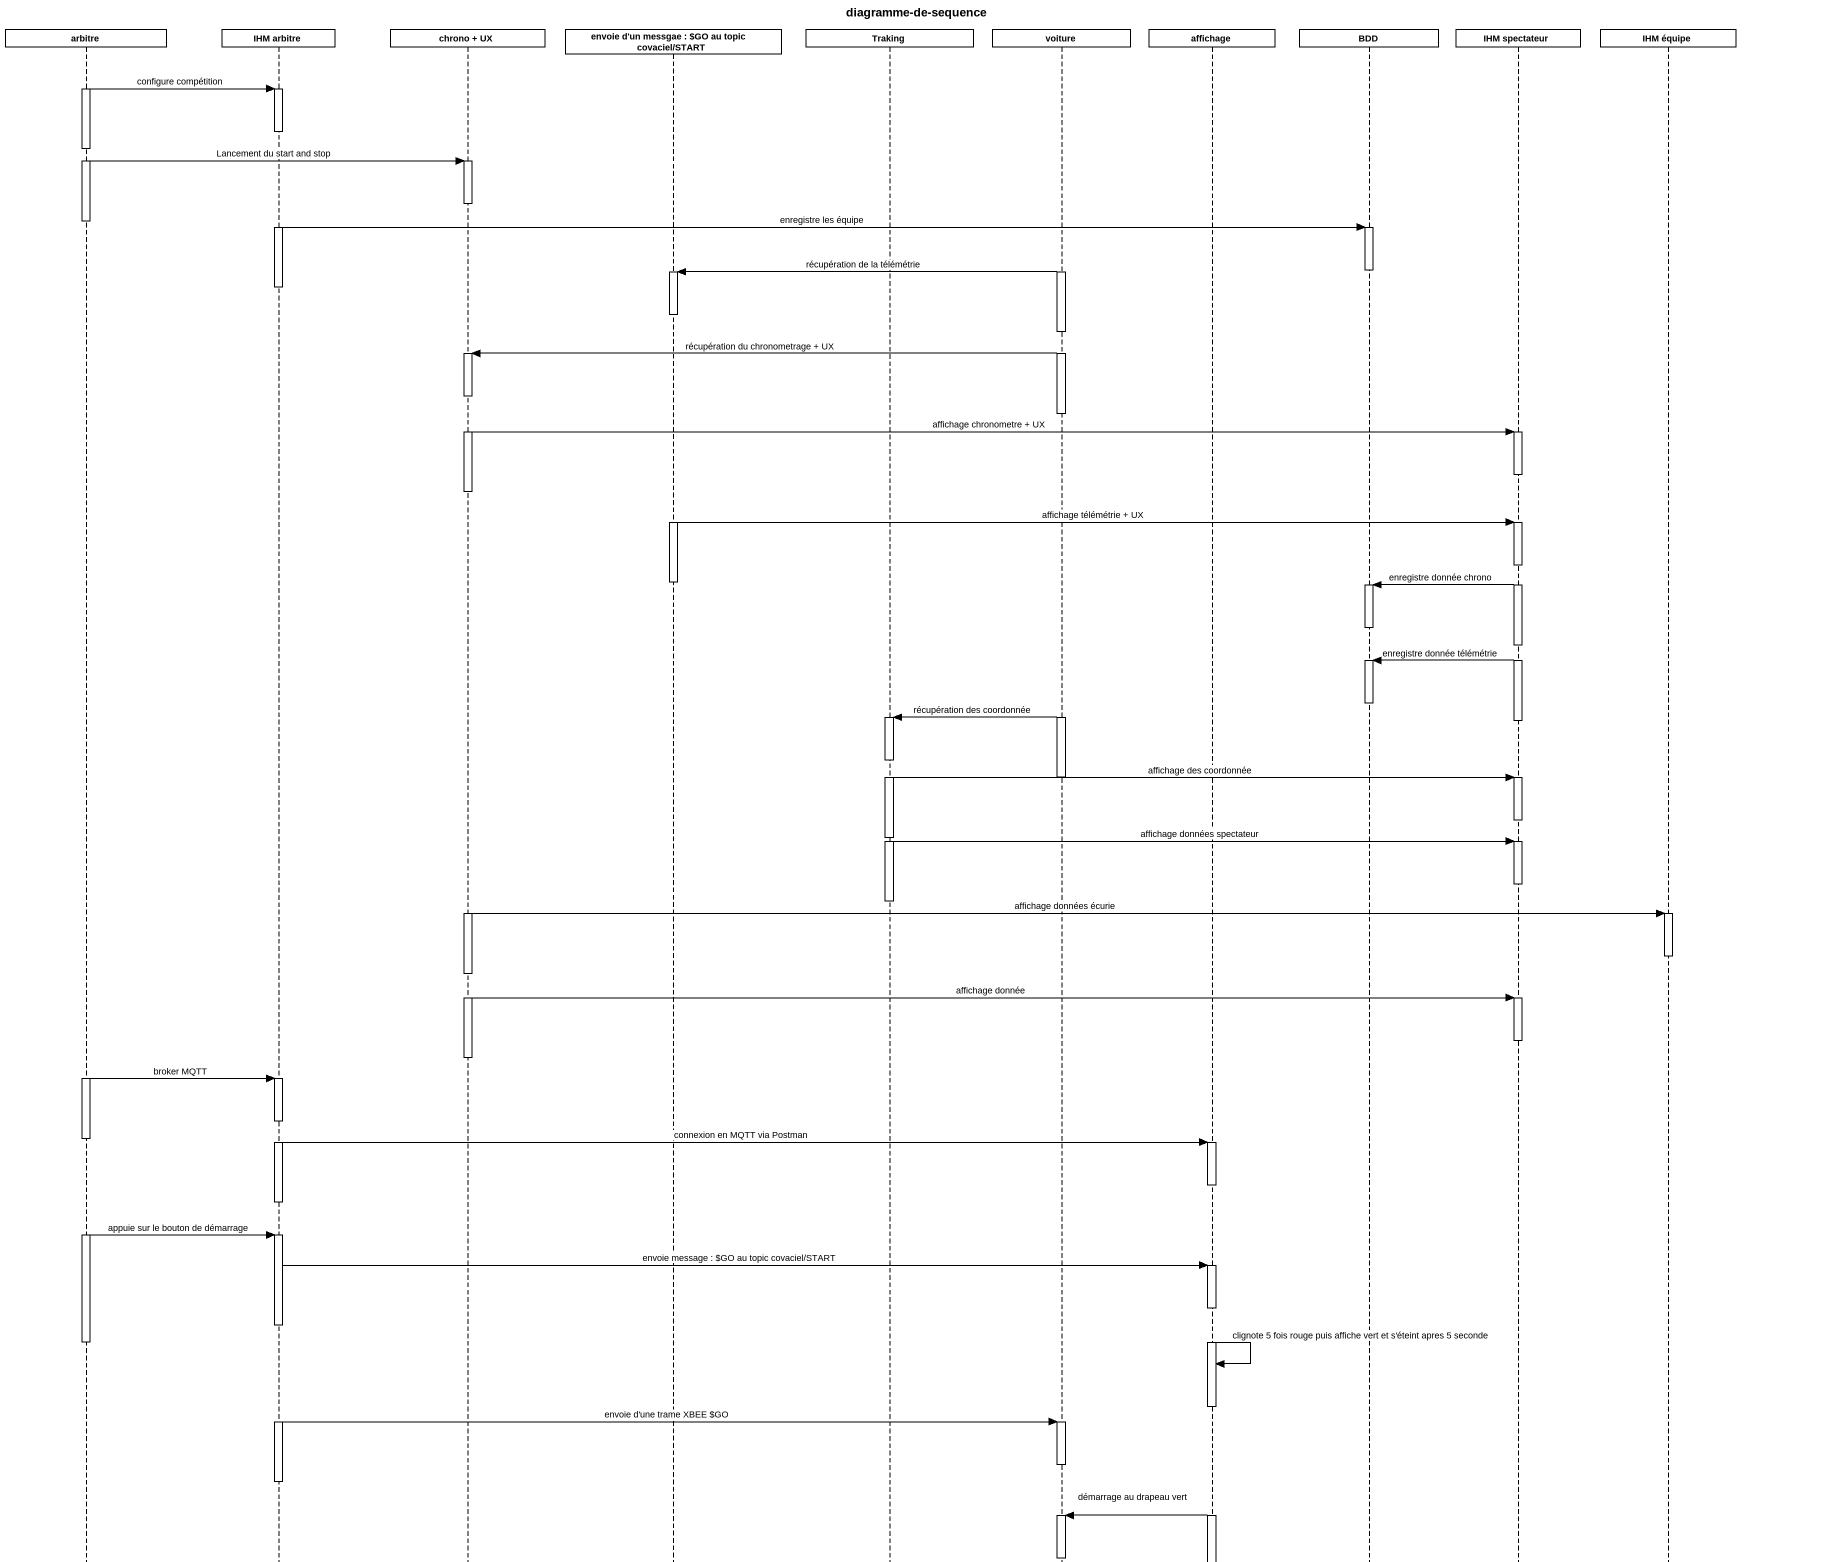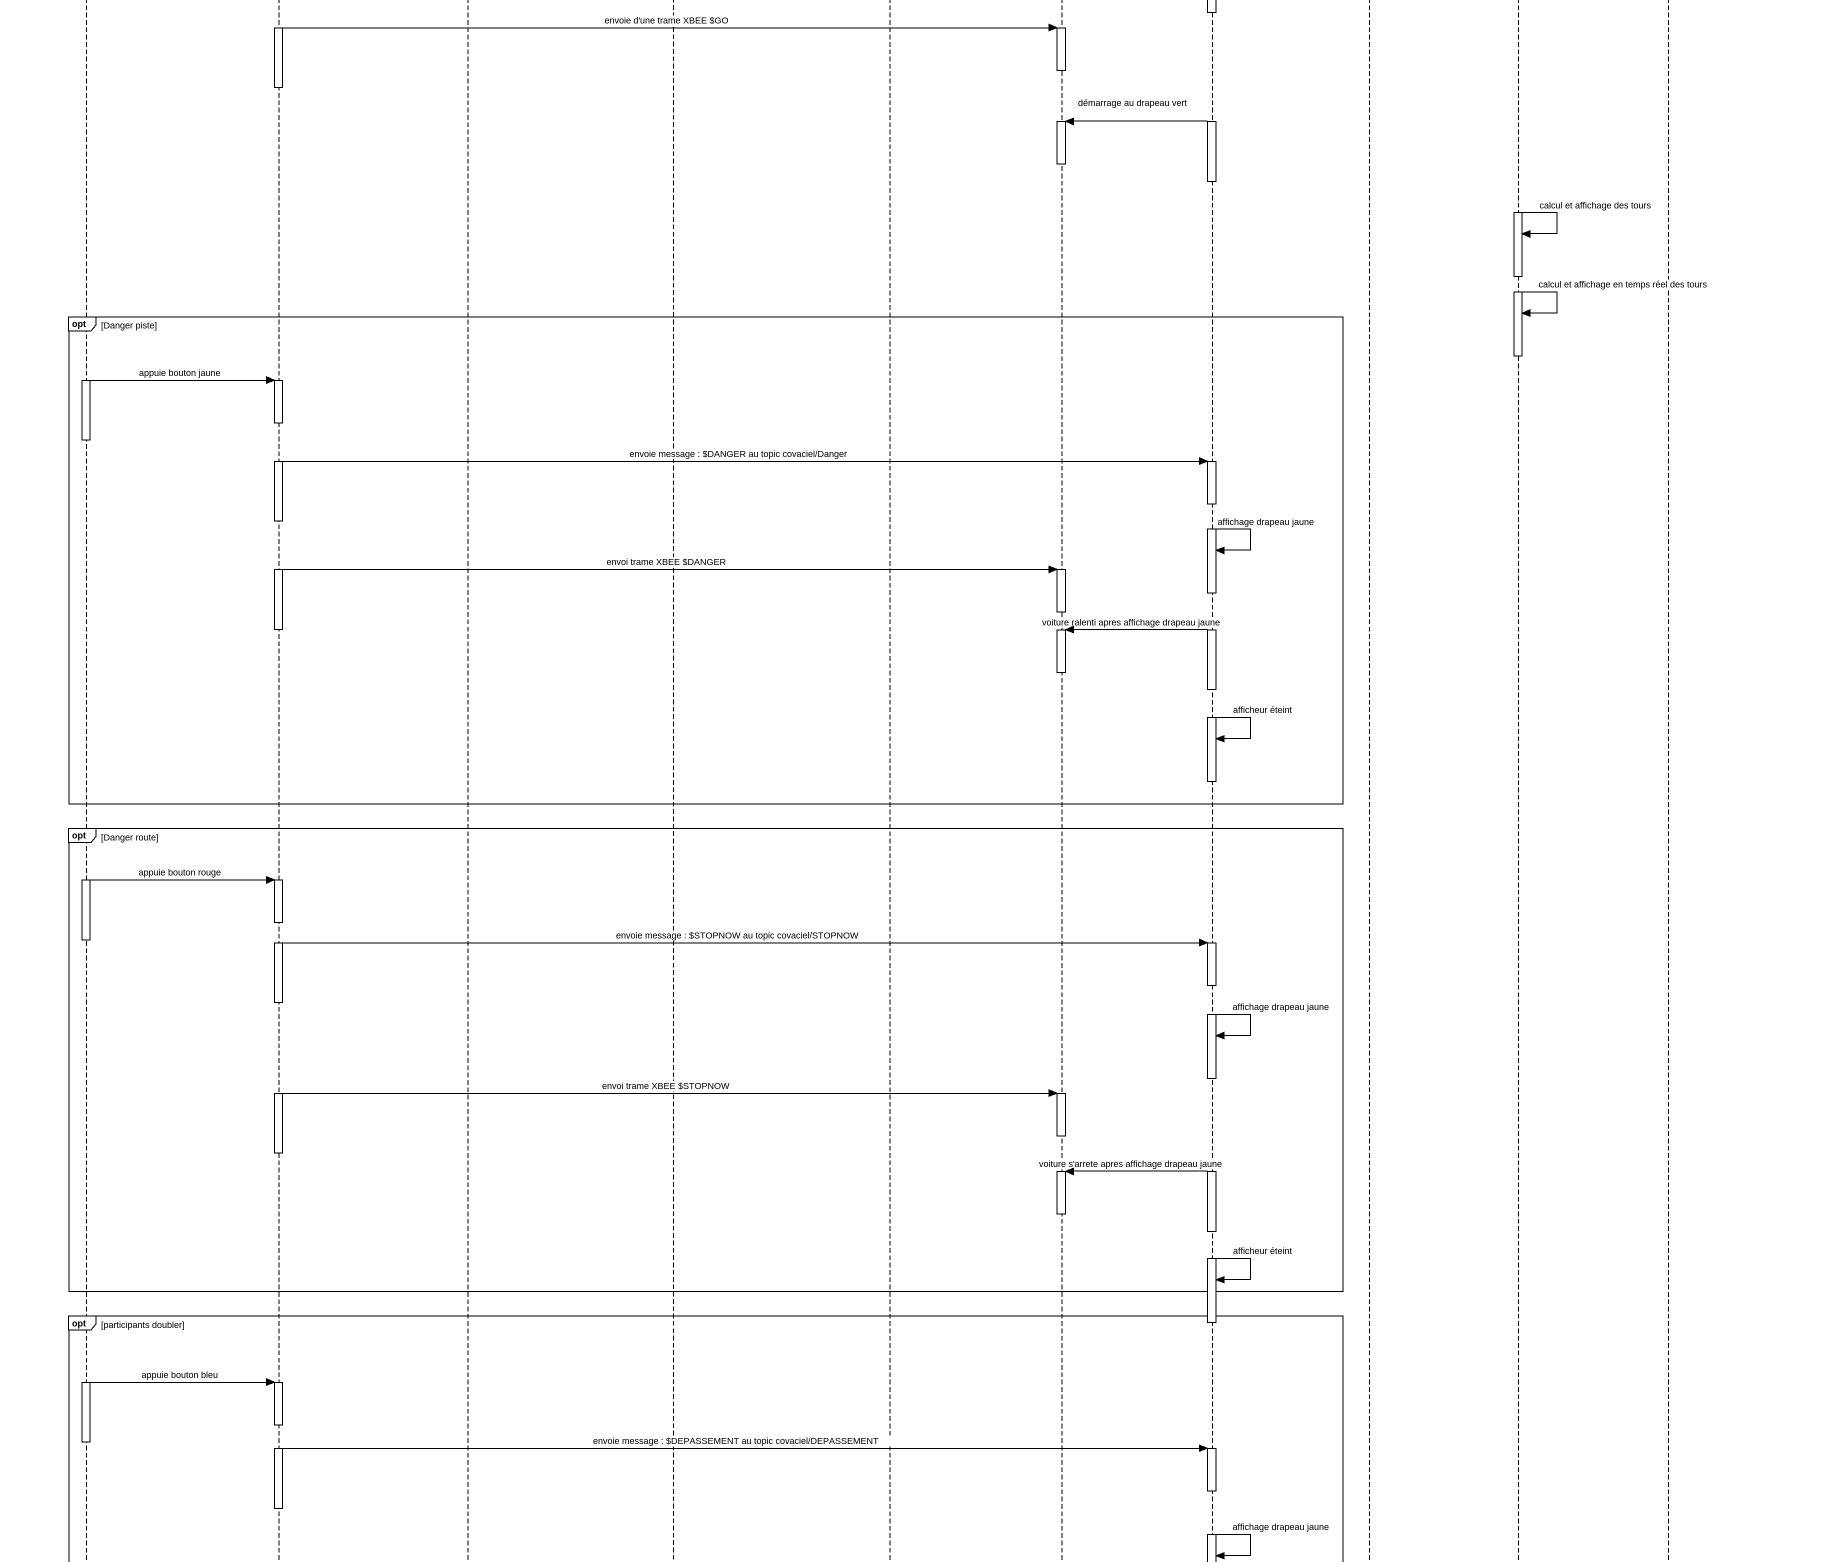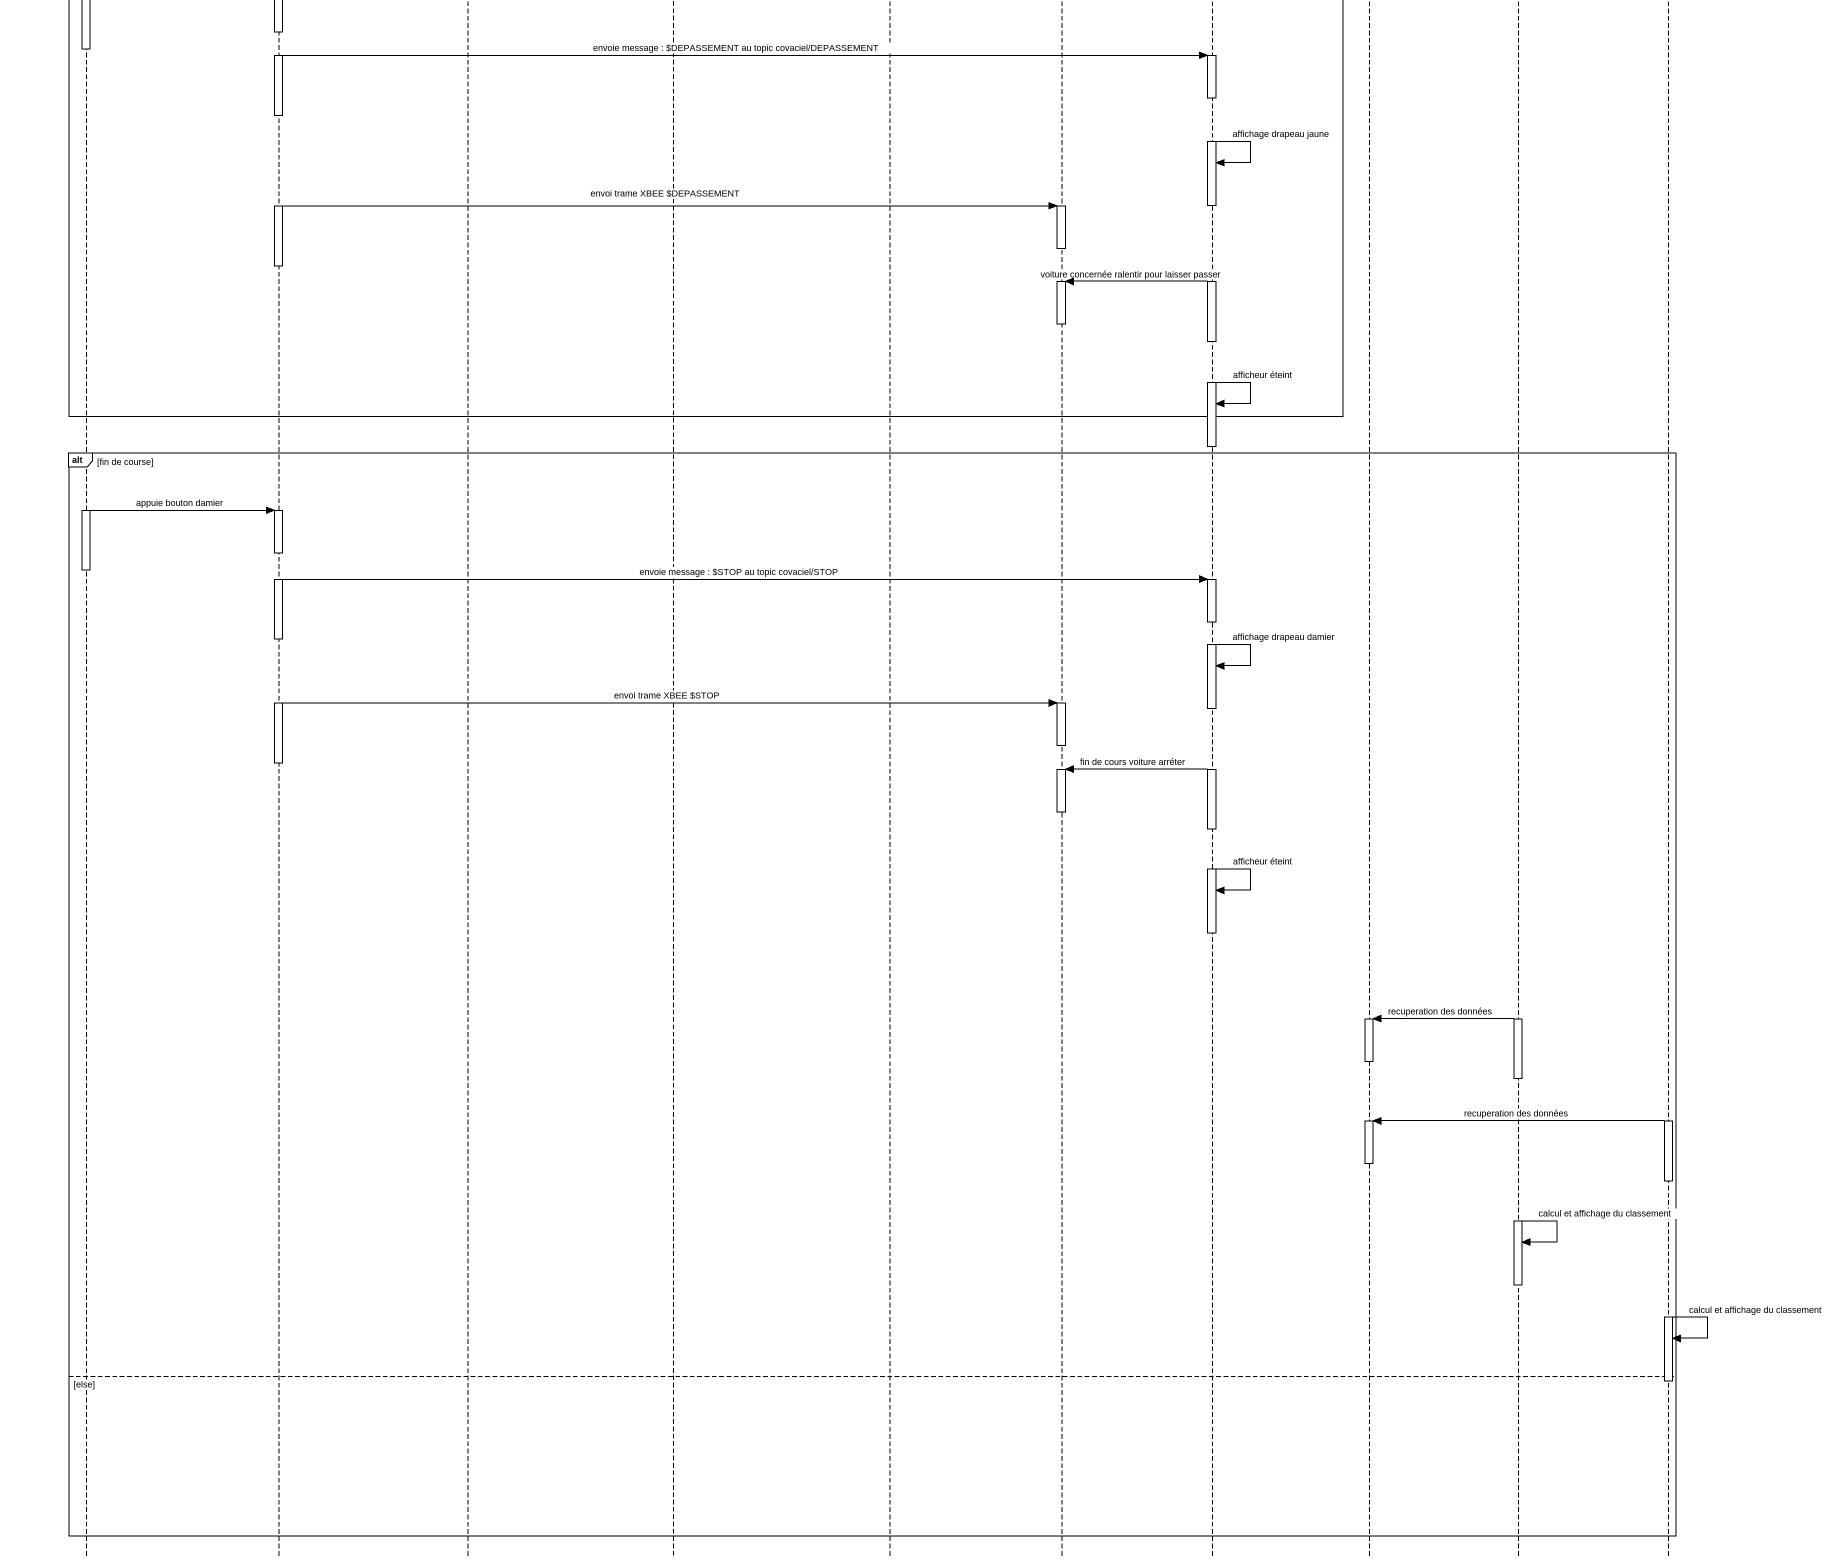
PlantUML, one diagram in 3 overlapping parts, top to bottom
@startuml
title diagramme-de-sequence
hide footbox
participant arbitre
participant "IHM arbitre" as IHM_arbitre
participant "chrono + UX" as chrono_UX
participant "envoie d'un messgae : ~$GO au topic covaciel/START" as envoie_d_un_messgae_GO_au
participant Traking
participant voiture
participant affichage
participant BDD
participant "IHM spectateur" as IHM_spectateur
participant "IHM équipe" as IHM_équipe

activate arbitre
arbitre -> IHM_arbitre : configure compétition
activate IHM_arbitre
deactivate IHM_arbitre
arbitre -> chrono_UX : Lancement du start and stop
activate chrono_UX
deactivate chrono_UX
deactivate arbitre
activate IHM_arbitre
IHM_arbitre -> BDD : enregistre les équipe
activate BDD
deactivate BDD
activate voiture
voiture -> envoie_d_un_messgae_GO_au : récupération de la télémétrie
activate envoie_d_un_messgae_GO_au
deactivate IHM_arbitre
deactivate envoie_d_un_messgae_GO_au
voiture -> chrono_UX : récupération du chronometrage + UX
activate chrono_UX
deactivate voiture
chrono_UX -> IHM_spectateur : affichage chronometre + UX
activate IHM_spectateur
deactivate IHM_spectateur
deactivate chrono_UX
activate envoie_d_un_messgae_GO_au
envoie_d_un_messgae_GO_au -> IHM_spectateur : affichage télémétrie + UX
activate IHM_spectateur
deactivate envoie_d_un_messgae_GO_au
IHM_spectateur -> BDD : enregistre donnée chrono
activate BDD
deactivate BDD
IHM_spectateur -> BDD : enregistre donnée télémétrie
activate BDD
deactivate BDD
activate voiture
voiture -> Traking : récupération des coordonnée
activate Traking
deactivate IHM_spectateur
Traking -> IHM_spectateur : affichage des coordonnée
deactivate voiture
activate IHM_spectateur
deactivate IHM_spectateur
Traking -> IHM_spectateur : affichage données spectateur
activate IHM_spectateur
deactivate IHM_spectateur
deactivate Traking
activate chrono_UX
chrono_UX -> IHM_équipe : affichage données écurie
activate IHM_équipe
deactivate IHM_équipe
chrono_UX -> IHM_spectateur : affichage donnée
activate IHM_spectateur
deactivate IHM_spectateur
deactivate chrono_UX
activate arbitre
arbitre -> IHM_arbitre : broker MQTT
activate IHM_arbitre
deactivate arbitre
IHM_arbitre -> affichage : connexion en MQTT via Postman
activate affichage
deactivate affichage
deactivate IHM_arbitre
activate arbitre
arbitre -> IHM_arbitre : appuie sur le bouton de démarrage
activate IHM_arbitre
IHM_arbitre -> affichage : envoie message : ~$GO au topic covaciel/START
activate affichage
deactivate IHM_arbitre
deactivate arbitre
affichage -> affichage : clignote 5 fois rouge puis affiche vert et s'éteint apres 5 seconde
deactivate affichage
activate IHM_arbitre
IHM_arbitre -> voiture : envoie d'une trame XBEE ~$GO
activate voiture
deactivate voiture
deactivate IHM_arbitre
activate affichage
affichage -> voiture : démarrage au drapeau vert
activate voiture
deactivate voiture
deactivate affichage
activate IHM_spectateur
IHM_spectateur -> IHM_spectateur : calcul et affichage des tours
IHM_spectateur -> IHM_spectateur : calcul et affichage en temps réel des tours
opt Danger piste
  deactivate IHM_spectateur
  activate arbitre
  arbitre -> IHM_arbitre : appuie bouton jaune
  activate IHM_arbitre
  deactivate arbitre
  IHM_arbitre -> affichage : envoie message : ~$DANGER au topic covaciel/Danger
  activate affichage
  deactivate IHM_arbitre
  affichage -> affichage : affichage drapeau jaune
  activate IHM_arbitre
  IHM_arbitre -> voiture : envoi trame XBEE ~$DANGER
  activate voiture
  deactivate voiture
  affichage -> voiture : voiture ralenti apres affichage drapeau jaune
  deactivate IHM_arbitre
  activate voiture
  deactivate voiture
  affichage -> affichage : afficheur éteint
  deactivate affichage
end
opt Danger route
  activate arbitre
  arbitre -> IHM_arbitre : appuie bouton rouge
  activate IHM_arbitre
  deactivate arbitre
  IHM_arbitre -> affichage : envoie message : ~$STOPNOW au topic covaciel/STOPNOW
  activate affichage
  deactivate IHM_arbitre
  affichage -> affichage : affichage drapeau jaune
  deactivate affichage
  activate IHM_arbitre
  IHM_arbitre -> voiture : envoi trame XBEE ~$STOPNOW
  activate voiture
  deactivate voiture
  deactivate IHM_arbitre
  activate affichage
  affichage -> voiture : voiture s'arrete apres affichage drapeau jaune
  activate voiture
  deactivate voiture
  affichage -> affichage : afficheur éteint
end
opt participants doubler
  deactivate affichage
  activate arbitre
  arbitre -> IHM_arbitre : appuie bouton bleu
  activate IHM_arbitre
  deactivate arbitre
  IHM_arbitre -> affichage : envoie message : ~$DEPASSEMENT au topic covaciel/DEPASSEMENT
  activate affichage
  deactivate IHM_arbitre
  affichage -> affichage : affichage drapeau jaune
  activate IHM_arbitre
  IHM_arbitre -> voiture : envoi trame XBEE ~$DEPASSEMENT
  activate voiture
  deactivate voiture
  deactivate IHM_arbitre
  affichage -> voiture : voiture concernée ralentir pour laisser passer
  activate voiture
  deactivate voiture
  affichage -> affichage : afficheur éteint
end
deactivate affichage
alt fin de course
  activate arbitre
  arbitre -> IHM_arbitre : appuie bouton damier
  activate IHM_arbitre
  deactivate arbitre
  IHM_arbitre -> affichage : envoie message : ~$STOP au topic covaciel/STOP
  activate affichage
  deactivate IHM_arbitre
  affichage -> affichage : affichage drapeau damier
  activate IHM_arbitre
  IHM_arbitre -> voiture : envoi trame XBEE ~$STOP
  activate voiture
  deactivate voiture
  deactivate IHM_arbitre
  affichage -> voiture : fin de cours voiture arréter
  activate voiture
  deactivate voiture
  affichage -> affichage : afficheur éteint
  deactivate affichage
  activate IHM_spectateur
  IHM_spectateur -> BDD : recuperation des données
  activate BDD
  deactivate BDD
  deactivate IHM_spectateur
  activate IHM_équipe
  IHM_équipe -> BDD : recuperation des données
  activate BDD
  deactivate BDD
  deactivate IHM_équipe
  activate IHM_spectateur
  IHM_spectateur -> IHM_spectateur : calcul et affichage du classement
  deactivate IHM_spectateur
  activate IHM_équipe
  IHM_équipe -> IHM_équipe : calcul et affichage du classement
else else
  deactivate IHM_équipe
end
@enduml
